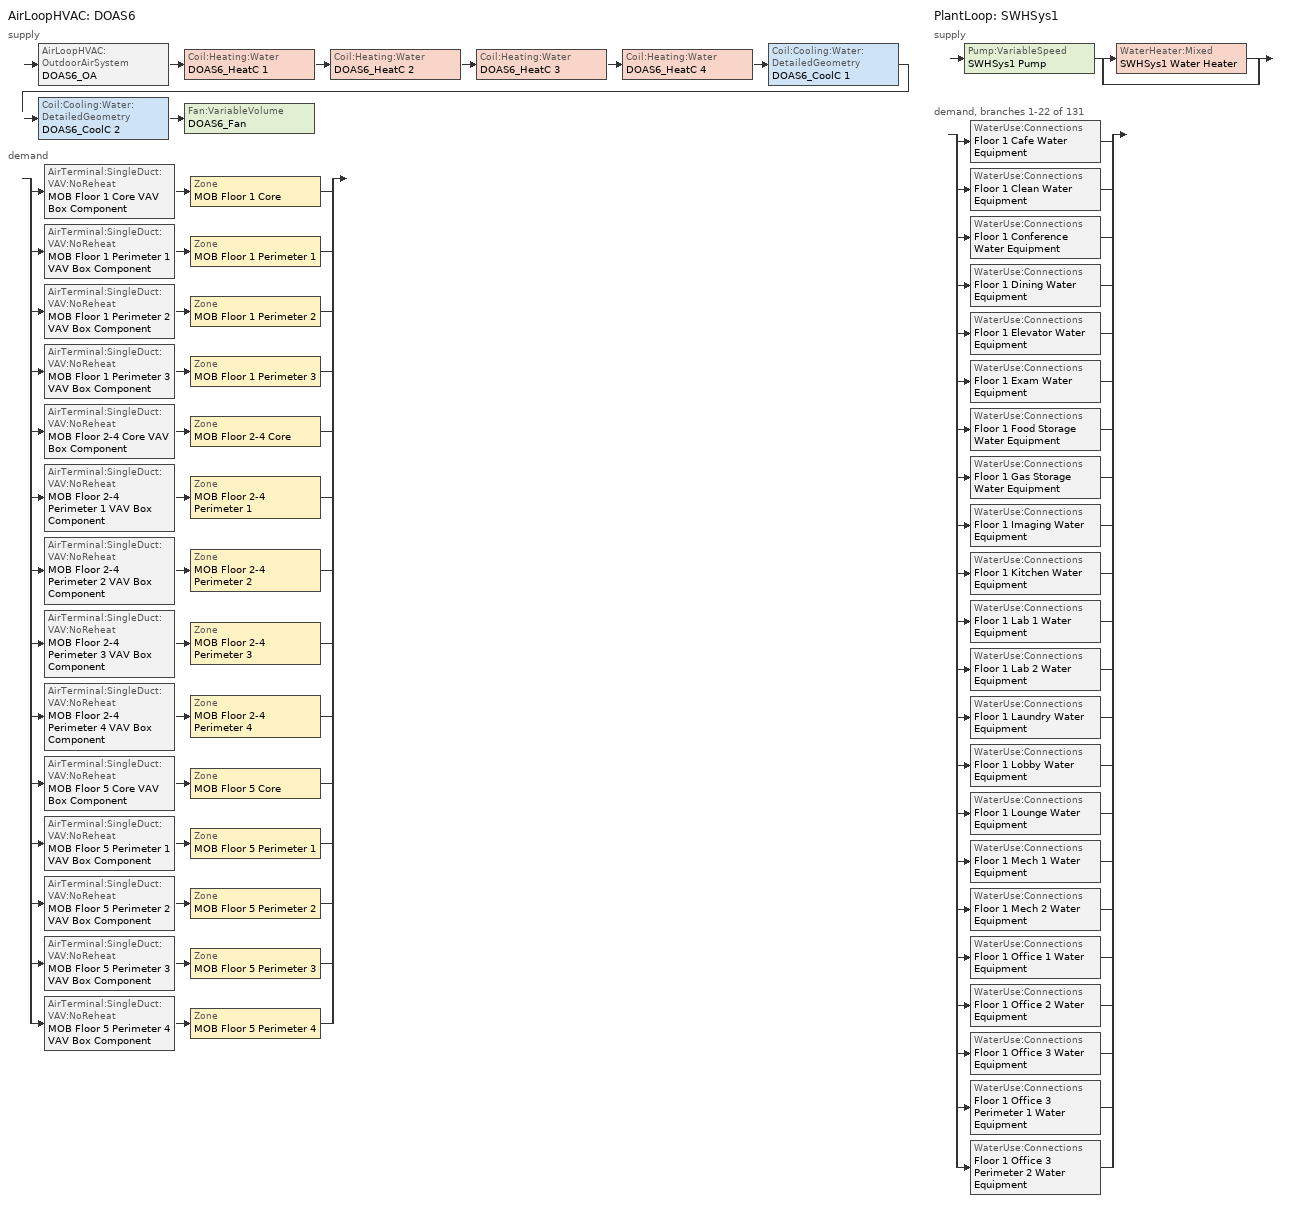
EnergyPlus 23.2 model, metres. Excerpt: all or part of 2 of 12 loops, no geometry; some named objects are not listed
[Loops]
AirLoopHVAC 'DOAS6'
 supply: AirLoopHVAC:OutdoorAirSystem 'DOAS6_OA' > Coil:Heating:Water 'DOAS6_HeatC 1' > Coil:Heating:Water 'DOAS6_HeatC 2' > Coil:Heating:Water 'DOAS6_HeatC 3' > Coil:Heating:Water 'DOAS6_HeatC 4' > Coil:Cooling:Water:DetailedGeometry 'DOAS6_CoolC 1' > Coil:Cooling:Water:DetailedGeometry 'DOAS6_CoolC 2' > Fan:VariableVolume 'DOAS6_Fan'
 demand: split
  | AirTerminal:SingleDuct:VAV:NoReheat 'MOB Floor 1 Core VAV Box Component' > Zone 'MOB Floor 1 Core'
  | AirTerminal:SingleDuct:VAV:NoReheat 'MOB Floor 1 Perimeter 1 VAV Box Component' > Zone 'MOB Floor 1 Perimeter 1'
  | AirTerminal:SingleDuct:VAV:NoReheat 'MOB Floor 1 Perimeter 2 VAV Box Component' > Zone 'MOB Floor 1 Perimeter 2'
  | AirTerminal:SingleDuct:VAV:NoReheat 'MOB Floor 1 Perimeter 3 VAV Box Component' > Zone 'MOB Floor 1 Perimeter 3'
  | AirTerminal:SingleDuct:VAV:NoReheat 'MOB Floor 2-4 Core VAV Box Component' > Zone 'MOB Floor 2-4 Core'
  | AirTerminal:SingleDuct:VAV:NoReheat 'MOB Floor 2-4 Perimeter 1 VAV Box Component' > Zone 'MOB Floor 2-4 Perimeter 1'
  | AirTerminal:SingleDuct:VAV:NoReheat 'MOB Floor 2-4 Perimeter 2 VAV Box Component' > Zone 'MOB Floor 2-4 Perimeter 2'
  | AirTerminal:SingleDuct:VAV:NoReheat 'MOB Floor 2-4 Perimeter 3 VAV Box Component' > Zone 'MOB Floor 2-4 Perimeter 3'
  | AirTerminal:SingleDuct:VAV:NoReheat 'MOB Floor 2-4 Perimeter 4 VAV Box Component' > Zone 'MOB Floor 2-4 Perimeter 4'
  | AirTerminal:SingleDuct:VAV:NoReheat 'MOB Floor 5 Core VAV Box Component' > Zone 'MOB Floor 5 Core'
  | AirTerminal:SingleDuct:VAV:NoReheat 'MOB Floor 5 Perimeter 1 VAV Box Component' > Zone 'MOB Floor 5 Perimeter 1'
  | AirTerminal:SingleDuct:VAV:NoReheat 'MOB Floor 5 Perimeter 2 VAV Box Component' > Zone 'MOB Floor 5 Perimeter 2'
  | AirTerminal:SingleDuct:VAV:NoReheat 'MOB Floor 5 Perimeter 3 VAV Box Component' > Zone 'MOB Floor 5 Perimeter 3'
  | AirTerminal:SingleDuct:VAV:NoReheat 'MOB Floor 5 Perimeter 4 VAV Box Component' > Zone 'MOB Floor 5 Perimeter 4'
PlantLoop 'SWHSys1'
 supply: Pump:VariableSpeed 'SWHSys1 Pump' > split
  | WaterHeater:Mixed 'SWHSys1 Water Heater'
  | bypass
 demand, branches 1-22 of 131: split
  | WaterUse:Connections 'Floor 1 Cafe Water Equipment'
  | WaterUse:Connections 'Floor 1 Clean Water Equipment'
  | WaterUse:Connections 'Floor 1 Conference Water Equipment'
  | WaterUse:Connections 'Floor 1 Dining Water Equipment'
  | WaterUse:Connections 'Floor 1 Elevator Water Equipment'
  | WaterUse:Connections 'Floor 1 Exam Water Equipment'
  | WaterUse:Connections 'Floor 1 Food Storage Water Equipment'
  | WaterUse:Connections 'Floor 1 Gas Storage Water Equipment'
  | WaterUse:Connections 'Floor 1 Imaging Water Equipment'
  | WaterUse:Connections 'Floor 1 Kitchen Water Equipment'
  | WaterUse:Connections 'Floor 1 Lab 1 Water Equipment'
  | WaterUse:Connections 'Floor 1 Lab 2 Water Equipment'
  | WaterUse:Connections 'Floor 1 Laundry Water Equipment'
  | WaterUse:Connections 'Floor 1 Lobby Water Equipment'
  | WaterUse:Connections 'Floor 1 Lounge Water Equipment'
  | WaterUse:Connections 'Floor 1 Mech 1 Water Equipment'
  | WaterUse:Connections 'Floor 1 Mech 2 Water Equipment'
  | WaterUse:Connections 'Floor 1 Office 1 Water Equipment'
  | WaterUse:Connections 'Floor 1 Office 2 Water Equipment'
  | WaterUse:Connections 'Floor 1 Office 3 Water Equipment'
  | WaterUse:Connections 'Floor 1 Office 3 Perimeter 1 Water Equipment'
  | WaterUse:Connections 'Floor 1 Office 3 Perimeter 2 Water Equipment'
[ComponentCost:LineItem]
Name | Line Item Type | Item | Cost per Each {$} | Quantity | Cost per Unit of Output Capacity {$/kW}
People:MOB Floor 1 Core | General | MOB Floor 1 Core | 1 | 68.85
LIGHTING EQUIP:MOB Floor 1 Core | Lights | MOB Floor 1 Core |  |  | 1
ElectricEquipment:MOB Floor 1 Core:ElecPlug | General | MOB Floor 1 Core | 1 | 6.885
Daylighting:MOB Floor 1 Perimeter 1 | Daylighting:Controls | MOB Floor 1 Perimeter 1 | 1 | 1
Infiltration:MOB Floor 1 Perimeter 1 | General | MOB Floor 1 Perimeter 1 | 1 | 0
People:MOB Floor 1 Perimeter 1 | General | MOB Floor 1 Perimeter 1 | 1 | 11.4333
LIGHTING EQUIP:MOB Floor 1 Perimeter 1 | Lights | MOB Floor 1 Perimeter 1 |  |  | 1
ElectricEquipment:MOB Floor 1 Perimeter 1:ElecPlug | General | MOB Floor 1 Perimeter 1 | 1 | 1.1433
Daylighting:MOB Floor 1 Perimeter 2 | Daylighting:Controls | MOB Floor 1 Perimeter 2 | 1 | 1
Infiltration:MOB Floor 1 Perimeter 2 | General | MOB Floor 1 Perimeter 2 | 1 | 0
People:MOB Floor 1 Perimeter 2 | General | MOB Floor 1 Perimeter 2 | 1 | 8.247
LIGHTING EQUIP:MOB Floor 1 Perimeter 2 | Lights | MOB Floor 1 Perimeter 2 |  |  | 1
ElectricEquipment:MOB Floor 1 Perimeter 2:ElecPlug | General | MOB Floor 1 Perimeter 2 | 1 | 0.8247
Daylighting:MOB Floor 1 Perimeter 3 | Daylighting:Controls | MOB Floor 1 Perimeter 3 | 1 | 1
Infiltration:MOB Floor 1 Perimeter 3 | General | MOB Floor 1 Perimeter 3 | 1 | 0
People:MOB Floor 1 Perimeter 3 | General | MOB Floor 1 Perimeter 3 | 1 | 11.4333
LIGHTING EQUIP:MOB Floor 1 Perimeter 3 | Lights | MOB Floor 1 Perimeter 3 |  |  | 1
ElectricEquipment:MOB Floor 1 Perimeter 3:ElecPlug | General | MOB Floor 1 Perimeter 3 | 1 | 1.1433
People:MOB Floor 2-4 Core | General | MOB Floor 2-4 Core | 1 | 185.1827
LIGHTING EQUIP:MOB Floor 2-4 Core | Lights | MOB Floor 2-4 Core |  |  | 1
ElectricEquipment:MOB Floor 2-4 Core:ElecPlug | General | MOB Floor 2-4 Core | 1 | 18.5183
Daylighting:MOB Floor 2-4 Perimeter 1 | Daylighting:Controls | MOB Floor 2-4 Perimeter 1 | 1 | 1
Infiltration:MOB Floor 2-4 Perimeter 1 | General | MOB Floor 2-4 Perimeter 1 | 1 | 0
People:MOB Floor 2-4 Perimeter 1 | General | MOB Floor 2-4 Perimeter 1 | 1 | 32.6131
LIGHTING EQUIP:MOB Floor 2-4 Perimeter 1 | Lights | MOB Floor 2-4 Perimeter 1 |  |  | 1
ElectricEquipment:MOB Floor 2-4 Perimeter 1:ElecPlug | General | MOB Floor 2-4 Perimeter 1 | 1 | 3.2613
Daylighting:MOB Floor 2-4 Perimeter 2 | Daylighting:Controls | MOB Floor 2-4 Perimeter 2 | 1 | 1
Infiltration:MOB Floor 2-4 Perimeter 2 | General | MOB Floor 2-4 Perimeter 2 | 1 | 0
People:MOB Floor 2-4 Perimeter 2 | General | MOB Floor 2-4 Perimeter 2 | 1 | 24.741
LIGHTING EQUIP:MOB Floor 2-4 Perimeter 2 | Lights | MOB Floor 2-4 Perimeter 2 |  |  | 1
ElectricEquipment:MOB Floor 2-4 Perimeter 2:ElecPlug | General | MOB Floor 2-4 Perimeter 2 | 1 | 2.4741
Daylighting:MOB Floor 2-4 Perimeter 3 | Daylighting:Controls | MOB Floor 2-4 Perimeter 3 | 1 | 1
Infiltration:MOB Floor 2-4 Perimeter 3 | General | MOB Floor 2-4 Perimeter 3 | 1 | 0
People:MOB Floor 2-4 Perimeter 3 | General | MOB Floor 2-4 Perimeter 3 | 1 | 32.6131
LIGHTING EQUIP:MOB Floor 2-4 Perimeter 3 | Lights | MOB Floor 2-4 Perimeter 3 |  |  | 1
ElectricEquipment:MOB Floor 2-4 Perimeter 3:ElecPlug | General | MOB Floor 2-4 Perimeter 3 | 1 | 3.2613
Daylighting:MOB Floor 2-4 Perimeter 4 | Daylighting:Controls | MOB Floor 2-4 Perimeter 4 | 1 | 1
Infiltration:MOB Floor 2-4 Perimeter 4 | General | MOB Floor 2-4 Perimeter 4 | 1 | 0
People:MOB Floor 2-4 Perimeter 4 | General | MOB Floor 2-4 Perimeter 4 | 1 | 24.741
LIGHTING EQUIP:MOB Floor 2-4 Perimeter 4 | Lights | MOB Floor 2-4 Perimeter 4 |  |  | 1
ElectricEquipment:MOB Floor 2-4 Perimeter 4:ElecPlug | General | MOB Floor 2-4 Perimeter 4 | 1 | 2.4741
People:MOB Floor 5 Core | General | MOB Floor 5 Core | 1 | 61.7276
LIGHTING EQUIP:MOB Floor 5 Core | Lights | MOB Floor 5 Core |  |  | 1
ElectricEquipment:MOB Floor 5 Core:ElecPlug | General | MOB Floor 5 Core | 1 | 6.1728
Daylighting:MOB Floor 5 Perimeter 1 | Daylighting:Controls | MOB Floor 5 Perimeter 1 | 1 | 1
Infiltration:MOB Floor 5 Perimeter 1 | General | MOB Floor 5 Perimeter 1 | 1 | 0
People:MOB Floor 5 Perimeter 1 | General | MOB Floor 5 Perimeter 1 | 1 | 10.871
LIGHTING EQUIP:MOB Floor 5 Perimeter 1 | Lights | MOB Floor 5 Perimeter 1 |  |  | 1
ElectricEquipment:MOB Floor 5 Perimeter 1:ElecPlug | General | MOB Floor 5 Perimeter 1 | 1 | 1.0871
Daylighting:MOB Floor 5 Perimeter 2 | Daylighting:Controls | MOB Floor 5 Perimeter 2 | 1 | 1
Infiltration:MOB Floor 5 Perimeter 2 | General | MOB Floor 5 Perimeter 2 | 1 | 0
People:MOB Floor 5 Perimeter 2 | General | MOB Floor 5 Perimeter 2 | 1 | 8.247
LIGHTING EQUIP:MOB Floor 5 Perimeter 2 | Lights | MOB Floor 5 Perimeter 2 |  |  | 1
ElectricEquipment:MOB Floor 5 Perimeter 2:ElecPlug | General | MOB Floor 5 Perimeter 2 | 1 | 0.8247
Daylighting:MOB Floor 5 Perimeter 3 | Daylighting:Controls | MOB Floor 5 Perimeter 3 | 1 | 1
Infiltration:MOB Floor 5 Perimeter 3 | General | MOB Floor 5 Perimeter 3 | 1 | 0
People:MOB Floor 5 Perimeter 3 | General | MOB Floor 5 Perimeter 3 | 1 | 10.871
LIGHTING EQUIP:MOB Floor 5 Perimeter 3 | Lights | MOB Floor 5 Perimeter 3 |  |  | 1
ElectricEquipment:MOB Floor 5 Perimeter 3:ElecPlug | General | MOB Floor 5 Perimeter 3 | 1 | 1.0871
Daylighting:MOB Floor 5 Perimeter 4 | Daylighting:Controls | MOB Floor 5 Perimeter 4 | 1 | 1
Infiltration:MOB Floor 5 Perimeter 4 | General | MOB Floor 5 Perimeter 4 | 1 | 0
People:MOB Floor 5 Perimeter 4 | General | MOB Floor 5 Perimeter 4 | 1 | 8.247
LIGHTING EQUIP:MOB Floor 5 Perimeter 4 | Lights | MOB Floor 5 Perimeter 4 |  |  | 1
ElectricEquipment:MOB Floor 5 Perimeter 4:ElecPlug | General | MOB Floor 5 Perimeter 4 | 1 | 0.8247
Electricity:MOB Floor 5 Perimeter 4:Building Elevators | General | MOB Floor 5 Perimeter 4 | 1 | 203.699
[Sizing:Zone] Zone Cooling Design Supply Air Temperature Input Method=SupplyAirTemperature; Zone Cooling Design Supply Air Temperature {C}=13; Zone Heating Design Supply Air Temperature Input Method=SupplyAirTemperature; Zone Heating Design Supply Air Temperature {C}=40; Zone Cooling Design Supply Air Humidity Ratio {kgWater/kgDryAir}=0.0085; Zone Heating Design Supply Air Humidity Ratio {kgWater/kgDryAir}=0.008; Cooling Design Air Flow Method=DesignDayWithLimit; Cooling Minimum Air Flow Fraction=0; Heating Design Air Flow Method=DesignDay; Heating Design Air Flow Rate {m3/s}=0; Account for Dedicated Outdoor Air System=No; Dedicated Outdoor Air System Control Strategy=NeutralSupplyAir; Dedicated Outdoor Air Low Setpoint Temperature for Design {C}=autosize; Dedicated Outdoor Air High Setpoint Temperature for Design {C}=autosize
Name | Design Specification Outdoor Air Object | Zone Heating Sizing Factor | Zone Cooling Sizing Factor
MOB Floor 1 Core | SZ DSOA MOB Floor 1 Core
MOB Floor 1 Perimeter 1 | SZ DSOA MOB Floor 1 Perimeter 1
MOB Floor 1 Perimeter 2 | SZ DSOA MOB Floor 1 Perimeter 2 | 1.2 | 1.2
MOB Floor 1 Perimeter 3 | SZ DSOA MOB Floor 1 Perimeter 3
MOB Floor 2-4 Core | SZ DSOA MOB Floor 2-4 Core
MOB Floor 2-4 Perimeter 1 | SZ DSOA MOB Floor 2-4 Perimeter 1
MOB Floor 2-4 Perimeter 2 | SZ DSOA MOB Floor 2-4 Perimeter 2 | 1.2 | 1.2
MOB Floor 2-4 Perimeter 3 | SZ DSOA MOB Floor 2-4 Perimeter 3
MOB Floor 2-4 Perimeter 4 | SZ DSOA MOB Floor 2-4 Perimeter 4
MOB Floor 5 Core | SZ DSOA MOB Floor 5 Core
MOB Floor 5 Perimeter 1 | SZ DSOA MOB Floor 5 Perimeter 1
MOB Floor 5 Perimeter 2 | SZ DSOA MOB Floor 5 Perimeter 2 | 1.4 | 1.4
MOB Floor 5 Perimeter 3 | SZ DSOA MOB Floor 5 Perimeter 3
MOB Floor 5 Perimeter 4 | SZ DSOA MOB Floor 5 Perimeter 4
[DesignSpecification:OutdoorAir]
Name | Outdoor Air Method | Outdoor Air Flow per Person {m3/s-person} | Outdoor Air Flow per Zone Floor Area {m3/s-m2} | Outdoor Air Flow per Zone {m3/s} | Outdoor Air Flow Air Changes per Hour {1/hr}
SZ DSOA MOB Floor 1 Core | Flow/Zone | 0 | 0 | 0.552806
MOB Floor 1 Core VAV Box OA Design Spec; MOB Floor 1 Perimeter 1 VAV Box OA Design Spec; MOB Floor 1 Perimeter 2 VAV Box OA Design Spec; MOB Floor 1 Perimeter 3 VAV Box OA Design Spec; MOB Floor 2-4 Core VAV Box OA Design Spec; MOB Floor 2-4 Perimeter 1 VAV Box OA Design Spec; MOB Floor 2-4 Perimeter 2 VAV Box OA Design Spec; MOB Floor 2-4 Perimeter 3 VAV Box OA Design Spec; MOB Floor 2-4 Perimeter 4 VAV Box OA Design Spec; MOB Floor 5 Core VAV Box OA Design Spec; MOB Floor 5 Perimeter 1 VAV Box OA Design Spec; MOB Floor 5 Perimeter 2 VAV Box OA Design Spec; MOB Floor 5 Perimeter 3 VAV Box OA Design Spec; MOB Floor 5 Perimeter 4 VAV Box OA Design Spec | Sum | 0.00236 | 0.000305 | 0 | 0
SZ DSOA MOB Floor 1 Perimeter 1; SZ DSOA MOB Floor 1 Perimeter 3 | Flow/Zone | 0 | 0 | 0.0918
SZ DSOA MOB Floor 1 Perimeter 2; SZ DSOA MOB Floor 2-4 Perimeter 2; SZ DSOA MOB Floor 2-4 Perimeter 4; SZ DSOA MOB Floor 5 Perimeter 2; SZ DSOA MOB Floor 5 Perimeter 4 | Flow/Zone | 0 | 0 | 0.0662164
SZ DSOA MOB Floor 2-4 Core; SZ DSOA MOB Floor 5 Core | Flow/Zone | 0 | 0 | 0.49562
SZ DSOA MOB Floor 2-4 Perimeter 1; SZ DSOA MOB Floor 2-4 Perimeter 3; SZ DSOA MOB Floor 5 Perimeter 1; SZ DSOA MOB Floor 5 Perimeter 3 | Flow/Zone | 0 | 0 | 0.0872852
[ZoneControl:Thermostat] Control Type Schedule=Dual Zone Control Type Sched
Name | Zone or ZoneList | Control 1
MOB Floor 1 Core Thermostat | MOB Floor 1 Core | MOB Floor 1 Core DualSPSched
MOB Floor 1 Perimeter 1 Thermostat | MOB Floor 1 Perimeter 1 | MOB Floor 1 Perimeter 1 DualSPSched
MOB Floor 1 Perimeter 2 Thermostat | MOB Floor 1 Perimeter 2 | MOB Floor 1 Perimeter 2 DualSPSched
MOB Floor 1 Perimeter 3 Thermostat | MOB Floor 1 Perimeter 3 | MOB Floor 1 Perimeter 3 DualSPSched
MOB Floor 2-4 Core Thermostat | MOB Floor 2-4 Core | MOB Floor 2-4 Core DualSPSched
MOB Floor 2-4 Perimeter 1 Thermostat | MOB Floor 2-4 Perimeter 1 | MOB Floor 2-4 Perimeter 1 DualSPSched
MOB Floor 2-4 Perimeter 2 Thermostat | MOB Floor 2-4 Perimeter 2 | MOB Floor 2-4 Perimeter 2 DualSPSched
MOB Floor 2-4 Perimeter 3 Thermostat | MOB Floor 2-4 Perimeter 3 | MOB Floor 2-4 Perimeter 3 DualSPSched
MOB Floor 2-4 Perimeter 4 Thermostat | MOB Floor 2-4 Perimeter 4 | MOB Floor 2-4 Perimeter 4 DualSPSched
MOB Floor 5 Core Thermostat | MOB Floor 5 Core | MOB Floor 5 Core DualSPSched
MOB Floor 5 Perimeter 1 Thermostat | MOB Floor 5 Perimeter 1 | MOB Floor 5 Perimeter 1 DualSPSched
MOB Floor 5 Perimeter 2 Thermostat | MOB Floor 5 Perimeter 2 | MOB Floor 5 Perimeter 2 DualSPSched
MOB Floor 5 Perimeter 3 Thermostat | MOB Floor 5 Perimeter 3 | MOB Floor 5 Perimeter 3 DualSPSched
MOB Floor 5 Perimeter 4 Thermostat | MOB Floor 5 Perimeter 4 | MOB Floor 5 Perimeter 4 DualSPSched
[ThermostatSetpoint:DualSetpoint] Heating Setpoint Temperature Schedule=HEATING_TSTAT_OFFICE; Cooling Setpoint Temperature Schedule=COOLING_TSTAT_OFFICE
MOB Floor 1 Core DualSPSched; MOB Floor 1 Perimeter 1 DualSPSched; MOB Floor 1 Perimeter 2 DualSPSched; MOB Floor 1 Perimeter 3 DualSPSched; MOB Floor 2-4 Core DualSPSched; MOB Floor 2-4 Perimeter 1 DualSPSched; MOB Floor 2-4 Perimeter 2 DualSPSched; MOB Floor 2-4 Perimeter 3 DualSPSched; MOB Floor 2-4 Perimeter 4 DualSPSched; MOB Floor 5 Core DualSPSched; MOB Floor 5 Perimeter 1 DualSPSched; MOB Floor 5 Perimeter 2 DualSPSched; MOB Floor 5 Perimeter 3 DualSPSched; MOB Floor 5 Perimeter 4 DualSPSched
[Zone equipment]
MOB Floor 1 Core: MOB Floor 1 Core Heat Pump, MOB Floor 1 Core VAV Box Component
MOB Floor 1 Perimeter 1: MOB Floor 1 Perimeter 1 Heat Pump, MOB Floor 1 Perimeter 1 VAV Box Component
MOB Floor 1 Perimeter 2: MOB Floor 1 Perimeter 2 Heat Pump, MOB Floor 1 Perimeter 2 VAV Box Component
MOB Floor 1 Perimeter 3: MOB Floor 1 Perimeter 3 Heat Pump, MOB Floor 1 Perimeter 3 VAV Box Component
MOB Floor 2-4 Core: MOB Floor 2-4 Core Heat Pump, MOB Floor 2-4 Core VAV Box Component
MOB Floor 2-4 Perimeter 1: MOB Floor 2-4 Perimeter 1 Heat Pump, MOB Floor 2-4 Perimeter 1 VAV Box Component
MOB Floor 2-4 Perimeter 2: MOB Floor 2-4 Perimeter 2 Heat Pump, MOB Floor 2-4 Perimeter 2 VAV Box Component
MOB Floor 2-4 Perimeter 3: MOB Floor 2-4 Perimeter 3 Heat Pump, MOB Floor 2-4 Perimeter 3 VAV Box Component
MOB Floor 2-4 Perimeter 4: MOB Floor 2-4 Perimeter 4 Heat Pump, MOB Floor 2-4 Perimeter 4 VAV Box Component
MOB Floor 5 Core: MOB Floor 5 Core Heat Pump, MOB Floor 5 Core VAV Box Component
MOB Floor 5 Perimeter 1: MOB Floor 5 Perimeter 1 Heat Pump, MOB Floor 5 Perimeter 1 VAV Box Component
MOB Floor 5 Perimeter 2: MOB Floor 5 Perimeter 2 Heat Pump, MOB Floor 5 Perimeter 2 VAV Box Component
MOB Floor 5 Perimeter 3: MOB Floor 5 Perimeter 3 Heat Pump, MOB Floor 5 Perimeter 3 VAV Box Component
MOB Floor 5 Perimeter 4: MOB Floor 5 Perimeter 4 Heat Pump, MOB Floor 5 Perimeter 4 VAV Box Component
[AirTerminal:SingleDuct:VAV:NoReheat] Availability Schedule=ALWAYS_ON; Maximum Air Flow Rate {m3/s}=AUTOSIZE; Zone Minimum Air Flow Input Method=Scheduled; Minimum Air Flow Fraction Schedule=DCV_SCH
Name | Design Specification Outdoor Air Object
MOB Floor 1 Core VAV Box Component | MOB Floor 1 Core VAV Box OA Design Spec
MOB Floor 1 Perimeter 1 VAV Box Component | MOB Floor 1 Perimeter 1 VAV Box OA Design Spec
MOB Floor 1 Perimeter 2 VAV Box Component | MOB Floor 1 Perimeter 2 VAV Box OA Design Spec
MOB Floor 1 Perimeter 3 VAV Box Component | MOB Floor 1 Perimeter 3 VAV Box OA Design Spec
MOB Floor 2-4 Core VAV Box Component | MOB Floor 2-4 Core VAV Box OA Design Spec
MOB Floor 2-4 Perimeter 1 VAV Box Component | MOB Floor 2-4 Perimeter 1 VAV Box OA Design Spec
MOB Floor 2-4 Perimeter 2 VAV Box Component | MOB Floor 2-4 Perimeter 2 VAV Box OA Design Spec
MOB Floor 2-4 Perimeter 3 VAV Box Component | MOB Floor 2-4 Perimeter 3 VAV Box OA Design Spec
MOB Floor 2-4 Perimeter 4 VAV Box Component | MOB Floor 2-4 Perimeter 4 VAV Box OA Design Spec
MOB Floor 5 Core VAV Box Component | MOB Floor 5 Core VAV Box OA Design Spec
MOB Floor 5 Perimeter 1 VAV Box Component | MOB Floor 5 Perimeter 1 VAV Box OA Design Spec
MOB Floor 5 Perimeter 2 VAV Box Component | MOB Floor 5 Perimeter 2 VAV Box OA Design Spec
MOB Floor 5 Perimeter 3 VAV Box Component | MOB Floor 5 Perimeter 3 VAV Box OA Design Spec
MOB Floor 5 Perimeter 4 VAV Box Component | MOB Floor 5 Perimeter 4 VAV Box OA Design Spec
[WaterUse:Connections]
Name | Water Use Equipment 1
Floor 1 Cafe Water Equipment | Floor 1 Cafe Water Equipment
Floor 1 Clean Water Equipment | Floor 1 Clean Water Equipment
Floor 1 Conference Water Equipment | Floor 1 Conference Water Equipment
Floor 1 Dining Water Equipment | Floor 1 Dining Water Equipment
Floor 1 Elevator Water Equipment | Floor 1 Elevator Water Equipment
Floor 1 Exam Water Equipment | Floor 1 Exam Water Equipment
Floor 1 Food Storage Water Equipment | Floor 1 Food Storage Water Equipment
Floor 1 Gas Storage Water Equipment | Floor 1 Gas Storage Water Equipment
Floor 1 Imaging Water Equipment | Floor 1 Imaging Water Equipment
Floor 1 Kitchen Water Equipment | Floor 1 Kitchen Water Equipment
Floor 1 Lab 1 Water Equipment | Floor 1 Lab 1 Water Equipment
Floor 1 Lab 2 Water Equipment | Floor 1 Lab 2 Water Equipment
Floor 1 Laundry Water Equipment | Floor 1 Laundry Water Equipment
Floor 1 Lobby Water Equipment | Floor 1 Lobby Water Equipment
Floor 1 Lounge Water Equipment | Floor 1 Lounge Water Equipment
Floor 1 Mech 1 Water Equipment | Floor 1 Mech 1 Water Equipment
Floor 1 Mech 2 Water Equipment | Floor 1 Mech 2 Water Equipment
Floor 1 Office 1 Water Equipment | Floor 1 Office 1 Water Equipment
Floor 1 Office 2 Water Equipment | Floor 1 Office 2 Water Equipment
Floor 1 Office 3 Water Equipment | Floor 1 Office 3 Water Equipment
Floor 1 Office 3 Perimeter 1 Water Equipment | Floor 1 Office 3 Perimeter 1 Water Equipment
Floor 1 Office 3 Perimeter 2 Water Equipment | Floor 1 Office 3 Perimeter 2 Water Equipment
[WaterUse:Equipment]
Name | Peak Flow Rate {m3/s} | Flow Rate Fraction Schedule | Target Temperature Schedule | Hot Water Supply Temperature Schedule | Zone | Sensible Fraction Schedule | Latent Fraction Schedule
Floor 1 Cafe Water Equipment | 0.000160163 | BLDG_OCC_SCH_DINING | Floor 1 Cafe Water Equipment Temp Sched | Floor 1 Cafe Water Equipment Hot Supply Temp Sched | Floor 1 Cafe | Floor 1 Cafe Water Equipment Sensible fract sched | Floor 1 Cafe Water Equipment Latent fract sched
Floor 1 Clean Water Equipment | 0 | BLDG_OCC_SCH_24_7 | Floor 1 Clean Water Equipment Temp Sched | Floor 1 Clean Water Equipment Hot Supply Temp Sched | Floor 1 Clean | Floor 1 Clean Water Equipment Sensible fract sched | Floor 1 Clean Water Equipment Latent fract sched
Floor 1 Conference Water Equipment | 6.14151e-05 | BLDG_OCC_SCH_OFFICE | Floor 1 Conference Water Equipment Temp Sched | Floor 1 Conference Water Equipment Hot Supply Temp Sched | Floor 1 Conference | Floor 1 Conference Water Equipment Sensible fract sched | Floor 1 Conference Water Equipment Latent fract sched
Floor 1 Dining Water Equipment | 0.000137286 | BLDG_OCC_SCH_DINING | Floor 1 Dining Water Equipment Temp Sched | Floor 1 Dining Water Equipment Hot Supply Temp Sched | Floor 1 Dining | Floor 1 Dining Water Equipment Sensible fract sched | Floor 1 Dining Water Equipment Latent fract sched
Floor 1 Elevator Water Equipment | 0 | BLDG_OCC_SCH_24_7 | Floor 1 Elevator Water Equipment Temp Sched | Floor 1 Elevator Water Equipment Hot Supply Temp Sched | Floor 1 Elevator | Floor 1 Elevator Water Equipment Sensible fract sched | Floor 1 Elevator Water Equipment Latent fract sched
Floor 1 Exam Water Equipment | 5.25976e-06 | BLDG_OCC_SCH_OFFICE | Floor 1 Exam Water Equipment Temp Sched | Floor 1 Exam Water Equipment Hot Supply Temp Sched | Floor 1 Exam | Floor 1 Exam Water Equipment Sensible fract sched | Floor 1 Exam Water Equipment Latent fract sched
Floor 1 Food Storage Water Equipment | 0.00013985 | KITCHEN_SWH_SCH | Floor 1 Food Storage Water Equipment Temp Sched | Floor 1 Food Storage Water Equipment Hot Supply Temp Sched | Floor 1 Food Storage | Floor 1 Food Storage Water Equipment Sensible fract sched | Floor 1 Food Storage Water Equipment Latent fract sched
Floor 1 Gas Storage Water Equipment | 0 | BLDG_OCC_SCH_24_7 | Floor 1 Gas Storage Water Equipment Temp Sched | Floor 1 Gas Storage Water Equipment Hot Supply Temp Sched | Floor 1 Gas Storage | Floor 1 Gas Storage Water Equipment Sensible fract sched | Floor 1 Gas Storage Water Equipment Latent fract sched
Floor 1 Imaging Water Equipment | 6.05458e-06 | BLDG_OCC_SCH_24_7 | Floor 1 Imaging Water Equipment Temp Sched | Floor 1 Imaging Water Equipment Hot Supply Temp Sched | Floor 1 Imaging | Floor 1 Imaging Water Equipment Sensible fract sched | Floor 1 Imaging Water Equipment Latent fract sched
Floor 1 Kitchen Water Equipment | 0.00013985 | KITCHEN_SWH_SCH | Floor 1 Kitchen Water Equipment Temp Sched | Floor 1 Kitchen Water Equipment Hot Supply Temp Sched | Floor 1 Kitchen | Floor 1 Kitchen Water Equipment Sensible fract sched | Floor 1 Kitchen Water Equipment Latent fract sched
Floor 1 Lab 1 Water Equipment | 7.96655e-06 | BLDG_OCC_SCH_24_7 | Floor 1 Lab 1 Water Equipment Temp Sched | Floor 1 Lab 1 Water Equipment Hot Supply Temp Sched | Floor 1 Lab 1 | Floor 1 Lab 1 Water Equipment Sensible fract sched | Floor 1 Lab 1 Water Equipment Latent fract sched
Floor 1 Lab 2 Water Equipment | 1.9518e-05 | BLDG_OCC_SCH_24_7 | Floor 1 Lab 2 Water Equipment Temp Sched | Floor 1 Lab 2 Water Equipment Hot Supply Temp Sched | Floor 1 Lab 2 | Floor 1 Lab 2 Water Equipment Sensible fract sched | Floor 1 Lab 2 Water Equipment Latent fract sched
Floor 1 Laundry Water Equipment | 3.5643e-05 | LAUNDRY_OCC_SCH | Floor 1 Laundry Water Equipment Temp Sched | Floor 1 Laundry Water Equipment Hot Supply Temp Sched | Floor 1 Laundry | Floor 1 Laundry Water Equipment Sensible fract sched | Floor 1 Laundry Water Equipment Latent fract sched
Floor 1 Lobby Water Equipment | 1.49055e-05 | BLDG_OCC_SCH_24_7 | Floor 1 Lobby Water Equipment Temp Sched | Floor 1 Lobby Water Equipment Hot Supply Temp Sched | Floor 1 Lobby | Floor 1 Lobby Water Equipment Sensible fract sched | Floor 1 Lobby Water Equipment Latent fract sched
Floor 1 Lounge Water Equipment | 0 | BLDG_OCC_SCH_24_7 | Floor 1 Lounge Water Equipment Temp Sched | Floor 1 Lounge Water Equipment Hot Supply Temp Sched | Floor 1 Lounge | Floor 1 Lounge Water Equipment Sensible fract sched | Floor 1 Lounge Water Equipment Latent fract sched
Floor 1 Mech 1 Water Equipment | 0 | BLDG_OCC_SCH_OFFICE | Floor 1 Mech 1 Water Equipment Temp Sched | Floor 1 Mech 1 Water Equipment Hot Supply Temp Sched | Floor 1 Mech 1 | Floor 1 Mech 1 Water Equipment Sensible fract sched | Floor 1 Mech 1 Water Equipment Latent fract sched
Floor 1 Mech 2 Water Equipment | 0 | BLDG_OCC_SCH_OFFICE | Floor 1 Mech 2 Water Equipment Temp Sched | Floor 1 Mech 2 Water Equipment Hot Supply Temp Sched | Floor 1 Mech 2 | Floor 1 Mech 2 Water Equipment Sensible fract sched | Floor 1 Mech 2 Water Equipment Latent fract sched
Floor 1 Office 1 Water Equipment | 3.89358e-07 | BLDG_OCC_SCH_OFFICE | Floor 1 Office 1 Water Equipment Temp Sched | Floor 1 Office 1 Water Equipment Hot Supply Temp Sched | Floor 1 Office 1 | Floor 1 Office 1 Water Equipment Sensible fract sched | Floor 1 Office 1 Water Equipment Latent fract sched
Floor 1 Office 2 Water Equipment | 2.9988e-07 | BLDG_OCC_SCH_OFFICE | Floor 1 Office 2 Water Equipment Temp Sched | Floor 1 Office 2 Water Equipment Hot Supply Temp Sched | Floor 1 Office 2 | Floor 1 Office 2 Water Equipment Sensible fract sched | Floor 1 Office 2 Water Equipment Latent fract sched
Floor 1 Office 3 Water Equipment | 1.04436e-06 | BLDG_OCC_SCH_OFFICE | Floor 1 Office 3 Water Equipment Temp Sched | Floor 1 Office 3 Water Equipment Hot Supply Temp Sched | Floor 1 Office 3 | Floor 1 Office 3 Water Equipment Sensible fract sched | Floor 1 Office 3 Water Equipment Latent fract sched
Floor 1 Office 3 Perimeter 1 Water Equipment | 1.5234e-07 | BLDG_OCC_SCH_OFFICE | Floor 1 Office 3 Perimeter 1 Water Equipment Temp Sched | Floor 1 Office 3 Perimeter 1 Water Equipment Hot Supply Temp Sched | Floor 1 Office 3 Perimeter 1 | Floor 1 Office 3 Perimeter 1 Water Equipment Sensible fract sched | Floor 1 Office 3 Perimeter 1 Water Equipment Latent fract sched
Floor 1 Office 3 Perimeter 2 Water Equipment | 9.65482e-08 | BLDG_OCC_SCH_OFFICE | Floor 1 Office 3 Perimeter 2 Water Equipment Temp Sched | Floor 1 Office 3 Perimeter 2 Water Equipment Hot Supply Temp Sched | Floor 1 Office 3 Perimeter 2 | Floor 1 Office 3 Perimeter 2 Water Equipment Sensible fract sched | Floor 1 Office 3 Perimeter 2 Water Equipment Latent fract sched
[Coil:Heating:Water] Availability Schedule=ALWAYS_ON; U-Factor Times Area Value {W/K}=AUTOSIZE; Maximum Water Flow Rate {m3/s}=AUTOSIZE; Performance Input Method=UFactorTimesAreaAndDesignWaterFlowRate; Rated Capacity {W}=AUTOSIZE; Rated Inlet Water Temperature {C}=82.2; Rated Inlet Air Temperature {C}=16.6; Rated Outlet Water Temperature {C}=71.1; Rated Outlet Air Temperature {C}=32.2
DOAS6_HeatC 1; DOAS6_HeatC 2; DOAS6_HeatC 3; DOAS6_HeatC 4
[AirLoopHVAC]
DOAS6: Design Supply Air Flow Rate {m3/s}=AUTOSIZE
[Controller:WaterCoil] Control Variable=Temperature; Actuator Variable=Flow; Maximum Actuated Flow {m3/s}=AUTOSIZE; Minimum Actuated Flow {m3/s}=0
Name | Action | Controller Convergence Tolerance {deltaC}
DOAS6_HeatC 1_Controller; DOAS6_HeatC 2_Controller; DOAS6_HeatC 3_Controller; DOAS6_HeatC 4_Controller | Normal | 0.0001
DOAS6_CoolC 1_Controller; DOAS6_CoolC 2_Controller | Reverse
[SetpointManager:Scheduled]
SWHSys1 Loop Setpoint Manager: Control Variable=Temperature; Schedule=SWHSys1-Loop-Temp-Schedule; Setpoint Node or NodeList=SWHSys1 Supply Outlet Node
[SetpointManager:MixedAir] Control Variable=Temperature
Name | Setpoint Node or NodeList
DOAS6_HeatC 1 SAT Manager | DOAS6_HeatC 1-DOAS6_HeatC 2Node
DOAS6_HeatC 2 SAT Manager | DOAS6_HeatC 2-DOAS6_HeatC 3Node
DOAS6_HeatC 3 SAT Manager | DOAS6_HeatC 3-DOAS6_HeatC 4Node
DOAS6_HeatC 4 SAT Manager | DOAS6_HeatC 4-DOAS6_CoolC 1Node
DOAS6_CoolC 1 SAT Manager | DOAS6_CoolC 1-DOAS6_CoolC 2Node
DOAS6_OAMixed Air Temp Manager | DOAS6_OA-DOAS6_HeatC 1Node
[Sizing:System]
DOAS6: Type of Load to Size On=VENTILATIONREQUIREMENT; Design Outdoor Air Flow Rate {m3/s}=AUTOSIZE; Central Heating Maximum System Air Flow Ratio=0.3; Preheat Design Temperature {C}=7; Preheat Design Humidity Ratio {kgWater/kgDryAir}=0.008; Precool Design Temperature {C}=12.8; Precool Design Humidity Ratio {kgWater/kgDryAir}=0.008; Central Cooling Design Supply Air Temperature {C}=12.8; Central Heating Design Supply Air Temperature {C}=12.8; Type of Zone Sum to Use=NonCoincident; 100% Outdoor Air in Cooling=Yes; 100% Outdoor Air in Heating=Yes; Central Cooling Design Supply Air Humidity Ratio {kgWater/kgDryAir}=0.0085; Central Heating Design Supply Air Humidity Ratio {kgWater/kgDryAir}=0.008; Cooling Supply Air Flow Rate Method=DesignDay; Cooling Supply Air Flow Rate {m3/s}=0; Heating Supply Air Flow Rate Method=DesignDay; Heating Supply Air Flow Rate {m3/s}=0; Zone Maximum Outdoor Air Fraction=1; Cooling Design Capacity Method=CoolingDesignCapacity; Cooling Design Capacity {W}=autosize; Heating Design Capacity Method=HeatingDesignCapacity; Heating Design Capacity {W}=autosize; Central Cooling Capacity Control Method=VAV
[Controller:OutdoorAir]
DOAS6_OA_Controller: Minimum Outdoor Air Flow Rate {m3/s}=0; Maximum Outdoor Air Flow Rate {m3/s}=AUTOSIZE; Economizer Control Type=DifferentialEnthalpy; Economizer Control Action Type=ModulateFlow; Economizer Maximum Limit Dry-Bulb Temperature {C}=28; Economizer Maximum Limit Enthalpy {J/kg}=64000; Economizer Minimum Limit Dry-Bulb Temperature {C}=-100; Lockout Type=NoLockout; Minimum Limit Type=FixedMinimum; Minimum Outdoor Air Schedule=MinOA_MotorizedDamper_Sched; Minimum Fraction of Outdoor Air Schedule=DOAS6_OAMinOAFracSchedule; High Humidity Control=No; Heat Recovery Bypass Control Type=BypassWhenOAFlowGreaterThanMinimum
[Coil:Cooling:Water:DetailedGeometry] Availability Schedule=ALWAYS_ON; Maximum Water Flow Rate {m3/s}=AUTOSIZE; Tube Outside Surface Area {m2}=AUTOSIZE; Total Tube Inside Area {m2}=AUTOSIZE; Fin Surface Area {m2}=AUTOSIZE; Minimum Airflow Area {m2}=AUTOSIZE; Coil Depth {m}=AUTOSIZE; Fin Diameter {m}=AUTOSIZE; Fin Thickness {m}=0.0015; Tube Inside Diameter {m}=0.01445; Tube Outside Diameter {m}=0.0159; Tube Thermal Conductivity {W/m-K}=386; Fin Thermal Conductivity {W/m-K}=204; Fin Spacing {m}=0.0018; Tube Depth Spacing {m}=0.026; Number of Tube Rows=6; Number of Tubes per Row=AUTOSIZE
DOAS6_CoolC 1; DOAS6_CoolC 2
[Fan:VariableVolume]
DOAS6_Fan: Availability Schedule=HVACOperationSchd; Fan Total Efficiency=0.64; Pressure Rise {Pa}=1510; Maximum Flow Rate {m3/s}=AUTOSIZE; Fan Power Minimum Flow Rate Input Method=FixedFlowRate; Fan Power Minimum Air Flow Rate {m3/s}=0; Motor Efficiency=0.954; Motor In Airstream Fraction=1; Fan Power Coefficient 1=0.0407599; Fan Power Coefficient 2=0.088045; Fan Power Coefficient 3=-0.0729261; Fan Power Coefficient 4=0.94374; Fan Power Coefficient 5=0
[PlantLoop]
SWHSys1: Fluid Type=Water; Plant Equipment Operation Scheme=SWHSys1 Loop Operation Scheme List; Maximum Loop Temperature {C}=60; Minimum Loop Temperature {C}=10; Maximum Loop Flow Rate {m3/s}=AUTOSIZE; Minimum Loop Flow Rate {m3/s}=0; Plant Loop Volume {m3}=AUTOSIZE; Load Distribution Scheme=Optimal
[Sizing:Plant]
SWHSys1: Loop Type=Heating; Design Loop Exit Temperature {C}=60; Loop Design Temperature Difference {deltaC}=5
[PlantEquipmentOperationSchemes]
SWHSys1 Loop Operation Scheme List: Control Scheme 1=SWHSys1 Operation Scheme; Control Scheme 1 Schedule=PlantOnSched
[PlantEquipmentOperation:HeatingLoad]
SWHSys1 Operation Scheme: Load Range 1 Lower Limit {W}=0; Load Range 1 Upper Limit {W}=1000000000000000; Range 1 Equipment List=SWHSys1 Equipment List
[PlantEquipmentList]
SWHSys1 Equipment List: SWHSys1 Water Heater
[Pump:VariableSpeed]
SWHSys1 Pump: Design Maximum Flow Rate {m3/s}=AUTOSIZE; Design Pump Head {Pa}=0.1; Design Power Consumption {W}=AUTOSIZE; Motor Efficiency=1; Fraction of Motor Inefficiencies to Fluid Stream=0; Coefficient 1 of the Part Load Performance Curve=0; Coefficient 2 of the Part Load Performance Curve=1; Coefficient 3 of the Part Load Performance Curve=0; Coefficient 4 of the Part Load Performance Curve=0; Design Minimum Flow Rate {m3/s}=0; Pump Control Type=Intermittent
[WaterHeater:Mixed]
SWHSys1 Water Heater: Tank Volume {m3}=3; Setpoint Temperature Schedule=SWHSys1 Water Heater Setpoint Temperature Schedule Name; Deadband Temperature Difference {deltaC}=2; Maximum Temperature Limit {C}=82.2222; Heater Control Type=Cycle; Heater Maximum Capacity {W}=845000; Heater Fuel Type=NATURALGAS; Heater Thermal Efficiency=0.9; Off Cycle Parasitic Fuel Consumption Rate {W}=20; Off Cycle Parasitic Fuel Type=NATURALGAS; Off Cycle Parasitic Heat Fraction to Tank=0.9; On Cycle Parasitic Fuel Type=NATURALGAS; Ambient Temperature Indicator=SCHEDULE; Ambient Temperature Schedule=SWHSys1 Water Heater Ambient Temperature Schedule Name; Off Cycle Loss Coefficient to Ambient Temperature {W/K}=6; On Cycle Loss Coefficient to Ambient Temperature {W/K}=6; Use Side Effectiveness=1; Source Side Effectiveness=1; Use Side Design Flow Rate {m3/s}=AUTOSIZE; Source Side Design Flow Rate {m3/s}=AUTOSIZE; Indirect Water Heating Recovery Time {hr}=1.5
[Schedule:Compact]
BLDG_OCC_SCH_OFFICE: Through: 12/31, For: SummerDesignDay, Until: 06:00, 0, Until: 22:00, 1, Until: 24:00, 0.05, For: WinterDesignDay, Until: 24:00, 0, For: Weekdays, Until: 05:00, 0, Until: 06:00, 0.1, Until: 07:00, 0.2, Until: 12:00, 0.95, Until: 13:00, 0.5, Until: 17:00, 0.95, Until: 19:00, 0.3, Until: 20:00, 0.1, Until: 24:00, 0.05, For: Saturday, Until: 06:00, 0, Until: 08:00, 0.1, Until: 12:00, 0.3, Until: 17:00, 0.1, Until: 24:00, 0, For: AllOtherDays, Until: 24:00, 0
BLDG_OCC_SCH_24_7: Through: 12/31, For: WinterDesignDay, Until: 24:00, 0, For: AllOtherDays, Until: 04:00, 0.4, Until: 06:00, 0.65, Until: 18:00, 0.9, Until: 22:00, 0.65, Until: 24:00, 0.4
BLDG_OCC_SCH_DINING: Through: 12/31, For: SummerDesignDay, Until: 24:00, 1, For: WinterDesignDay, Until: 24:00, 0, For: AllOtherDays, Until: 01:00, 0.05, Until: 05:00, 0, Until: 06:00, 0.05, Until: 07:00, 0.1, Until: 09:00, 0.4, Until: 10:00, 0.2, Until: 11:00, 0.5, Until: 13:00, 0.8, Until: 14:00, 0.7, Until: 15:00, 0.4, Until: 16:00, 0.2, Until: 17:00, 0.5, Until: 19:00, 0.8, Until: 21:00, 0.5, Until: 22:00, 0.35, Until: 24:00, 0.2
ALWAYS_ON; HVACOperationSchd; PlantOnSched; MinOA_MotorizedDamper_Sched; DOAS6_OAMinOAFracSchedule: Through: 12/31, For: AllDays, Until: 24:00, 1
Dual Zone Control Type Sched: Through: 12/31, For: AllDays, Until: 24:00, 4
KITCHEN_SWH_SCH: Through: 12/31, For: WinterDesignDay, Until: 24:00, 0, For: AllOtherDays, Until: 01:00, 0.2, Until: 06:00, 0, Until: 07:00, 0.15, Until: 08:00, 0.6, Until: 09:00, 0.55, Until: 10:00, 0.45, Until: 11:00, 0.4, Until: 12:00, 0.45, Until: 13:00, 0.4, Until: 14:00, 0.35, Until: 17:00, 0.3, Until: 18:00, 0.4, Until: 19:00, 0.55, Until: 20:00, 0.6, Until: 21:00, 0.5, Until: 22:00, 0.55, Until: 23:00, 0.45, Until: 24:00, 0.25
LAUNDRY_OCC_SCH: Through: 12/31, For: WinterDesignDay, Until: 24:00, 0, For: AllOtherDays, Until: 05:00, 0, Until: 06:00, 0.1, Until: 07:00, 0.2, Until: 12:00, 0.95, Until: 13:00, 0.5, Until: 17:00, 0.95, Until: 19:00, 0.3, Until: 20:00, 0.1, Until: 24:00, 0.05
HEATING_TSTAT_OFFICE: Through: 12/31, For: Saturday, Until: 06:00, 18.3, Until: 17:00, 21.1, Until: 24:00, 18.3, For: Sunday, Until: 24:00, 18.3, For: AllOtherDays, Until: 05:00, 18.3, Until: 20:00, 21.1, Until: 24:00, 18.3
COOLING_TSTAT_OFFICE: Through: 12/31, For: Saturday, Until: 06:00, 25, Until: 17:00, 22.2, Until: 24:00, 25, For: Sunday, Until: 24:00, 25, For: AllOtherDays, Until: 05:00, 25, Until: 20:00, 22.2, Until: 24:00, 25
DCV_SCH: Through: 12/31, For: SummerDesignDay, Until: 24:00, 1, For: WinterDesignDay, Until: 24:00, 1, For: AllOtherDays, Until: 24:00, 0
Floor 1 Cafe Water Equipment Latent fract sched; Floor 1 Clean Water Equipment Latent fract sched; Floor 1 Conference Water Equipment Latent fract sched; Floor 1 Dining Water Equipment Latent fract sched; Floor 1 Elevator Water Equipment Latent fract sched; Floor 1 Exam Water Equipment Latent fract sched; Floor 1 Food Storage Water Equipment Latent fract sched; Floor 1 Gas Storage Water Equipment Latent fract sched; Floor 1 Imaging Water Equipment Latent fract sched; Floor 1 Kitchen Water Equipment Latent fract sched; Floor 1 Lab 1 Water Equipment Latent fract sched; Floor 1 Lab 2 Water Equipment Latent fract sched; Floor 1 Laundry Water Equipment Latent fract sched; Floor 1 Lobby Water Equipment Latent fract sched; Floor 1 Lounge Water Equipment Latent fract sched; Floor 1 Mech 1 Water Equipment Latent fract sched; Floor 1 Mech 2 Water Equipment Latent fract sched; Floor 1 Office 1 Water Equipment Latent fract sched; Floor 1 Office 2 Water Equipment Latent fract sched; Floor 1 Office 3 Water Equipment Latent fract sched; Floor 1 Office 3 Perimeter 1 Water Equipment Latent fract sched; Floor 1 Office 3 Perimeter 2 Water Equipment Latent fract sched: Through: 12/31, For: AllDays, Until: 24:00, 0.05
Floor 1 Cafe Water Equipment Sensible fract sched; Floor 1 Clean Water Equipment Sensible fract sched; Floor 1 Conference Water Equipment Sensible fract sched; Floor 1 Dining Water Equipment Sensible fract sched; Floor 1 Elevator Water Equipment Sensible fract sched; Floor 1 Exam Water Equipment Sensible fract sched; Floor 1 Food Storage Water Equipment Sensible fract sched; Floor 1 Gas Storage Water Equipment Sensible fract sched; Floor 1 Imaging Water Equipment Sensible fract sched; Floor 1 Kitchen Water Equipment Sensible fract sched; Floor 1 Lab 1 Water Equipment Sensible fract sched; Floor 1 Lab 2 Water Equipment Sensible fract sched; Floor 1 Laundry Water Equipment Sensible fract sched; Floor 1 Lobby Water Equipment Sensible fract sched; Floor 1 Lounge Water Equipment Sensible fract sched; Floor 1 Mech 1 Water Equipment Sensible fract sched; Floor 1 Mech 2 Water Equipment Sensible fract sched; Floor 1 Office 1 Water Equipment Sensible fract sched; Floor 1 Office 2 Water Equipment Sensible fract sched; Floor 1 Office 3 Water Equipment Sensible fract sched; Floor 1 Office 3 Perimeter 1 Water Equipment Sensible fract sched; Floor 1 Office 3 Perimeter 2 Water Equipment Sensible fract sched: Through: 12/31, For: AllDays, Until: 24:00, 0.2
Floor 1 Cafe Water Equipment Temp Sched; Floor 1 Clean Water Equipment Temp Sched; Floor 1 Conference Water Equipment Temp Sched; Floor 1 Dining Water Equipment Temp Sched; Floor 1 Elevator Water Equipment Temp Sched; Floor 1 Exam Water Equipment Temp Sched; Floor 1 Food Storage Water Equipment Temp Sched; Floor 1 Gas Storage Water Equipment Temp Sched; Floor 1 Imaging Water Equipment Temp Sched; Floor 1 Kitchen Water Equipment Temp Sched; Floor 1 Lab 1 Water Equipment Temp Sched; Floor 1 Lab 2 Water Equipment Temp Sched; Floor 1 Laundry Water Equipment Temp Sched; Floor 1 Lobby Water Equipment Temp Sched; Floor 1 Lounge Water Equipment Temp Sched; Floor 1 Mech 1 Water Equipment Temp Sched; Floor 1 Mech 2 Water Equipment Temp Sched; Floor 1 Office 1 Water Equipment Temp Sched; Floor 1 Office 2 Water Equipment Temp Sched; Floor 1 Office 3 Water Equipment Temp Sched; Floor 1 Office 3 Perimeter 1 Water Equipment Temp Sched; Floor 1 Office 3 Perimeter 2 Water Equipment Temp Sched: Through: 12/31, For: AllDays, Until: 24:00, 48.89
Floor 1 Cafe Water Equipment Hot Supply Temp Sched; Floor 1 Clean Water Equipment Hot Supply Temp Sched; Floor 1 Conference Water Equipment Hot Supply Temp Sched; Floor 1 Dining Water Equipment Hot Supply Temp Sched; Floor 1 Elevator Water Equipment Hot Supply Temp Sched; Floor 1 Exam Water Equipment Hot Supply Temp Sched; Floor 1 Food Storage Water Equipment Hot Supply Temp Sched; Floor 1 Gas Storage Water Equipment Hot Supply Temp Sched; Floor 1 Imaging Water Equipment Hot Supply Temp Sched; Floor 1 Kitchen Water Equipment Hot Supply Temp Sched; Floor 1 Lab 1 Water Equipment Hot Supply Temp Sched; Floor 1 Lab 2 Water Equipment Hot Supply Temp Sched; Floor 1 Laundry Water Equipment Hot Supply Temp Sched; Floor 1 Lobby Water Equipment Hot Supply Temp Sched; Floor 1 Lounge Water Equipment Hot Supply Temp Sched; Floor 1 Mech 1 Water Equipment Hot Supply Temp Sched; Floor 1 Mech 2 Water Equipment Hot Supply Temp Sched; Floor 1 Office 1 Water Equipment Hot Supply Temp Sched; Floor 1 Office 2 Water Equipment Hot Supply Temp Sched; Floor 1 Office 3 Water Equipment Hot Supply Temp Sched; Floor 1 Office 3 Perimeter 1 Water Equipment Hot Supply Temp Sched; Floor 1 Office 3 Perimeter 2 Water Equipment Hot Supply Temp Sched: Through: 12/31, For: AllDays, Until: 24:00, 55
SWHSys1-Loop-Temp-Schedule; SWHSys1 Water Heater Setpoint Temperature Schedule Name: Through: 12/31, For: AllDays, Until: 24:00, 60
SWHSys1 Water Heater Ambient Temperature Schedule Name: Through: 12/31, For: AllDays, Until: 24:00, 22
